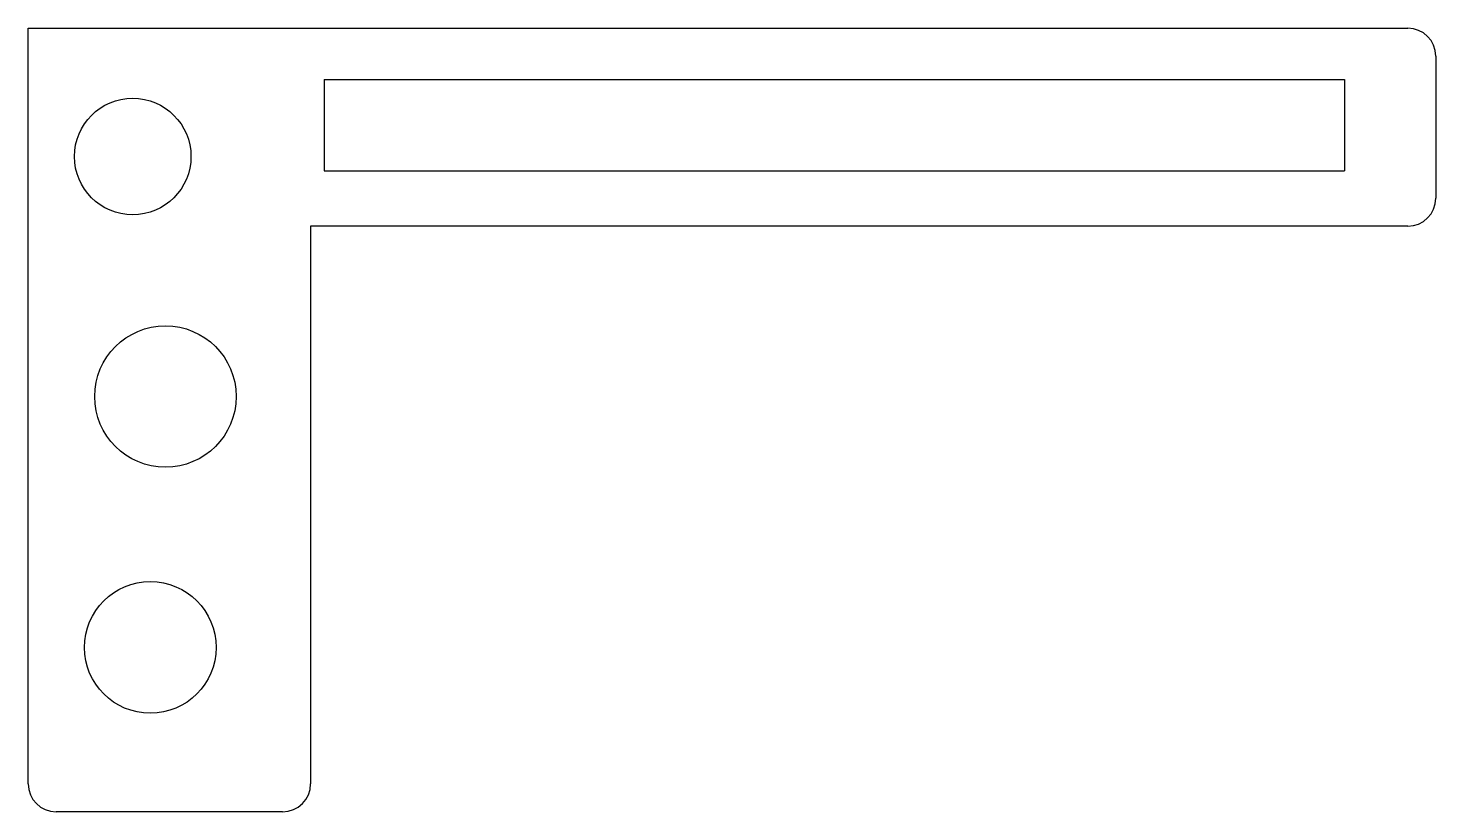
# Model space of a CAD drawing. Header units: millimetres. Extents: x 0 to 151, y 0 to 84.
import ezdxf

# ---------------------------------------------------------------- set-up
doc = ezdxf.new("R2010")
doc.units = ezdxf.units.MM

msp = doc.modelspace()

# ---------------------------------------------------------------- linework, layer by layer
at = {"color": 7, "linetype": 'Continuous'}
for p, q in [((0, 3), (0, 83.8)), ((0, 83.8), (147.52, 83.8)), ((150.52, 80.8), (150.52, 65.62)), ((31.64, 78.32), (140.74, 78.32)), ((31.64, 78.32), (31.64, 68.54)), ((140.74, 78.32), (140.74, 68.54)), ((31.64, 68.54), (140.74, 68.54)), ((147.52, 62.62), (30.2, 62.62)), ((30.2, 62.62), (30.2, 3)), ((27.2, 0), (3, 0))]:
    msp.add_line(p, q, dxfattribs=at)
for centre, radius in [((11.18, 70.07), 6.23), ((14.68, 44.41), 7.56), ((13.06, 17.58), 7.04)]:
    msp.add_circle(centre, radius, dxfattribs=at)
for centre, start, end in [((147.52, 80.8), 0, 90), ((147.52, 65.62), 270, 0), ((3, 3), 180, 270), ((27.2, 3), 270, 0)]:
    msp.add_arc(centre, 3, start, end, dxfattribs=at)

doc.saveas('drawing.dxf')
